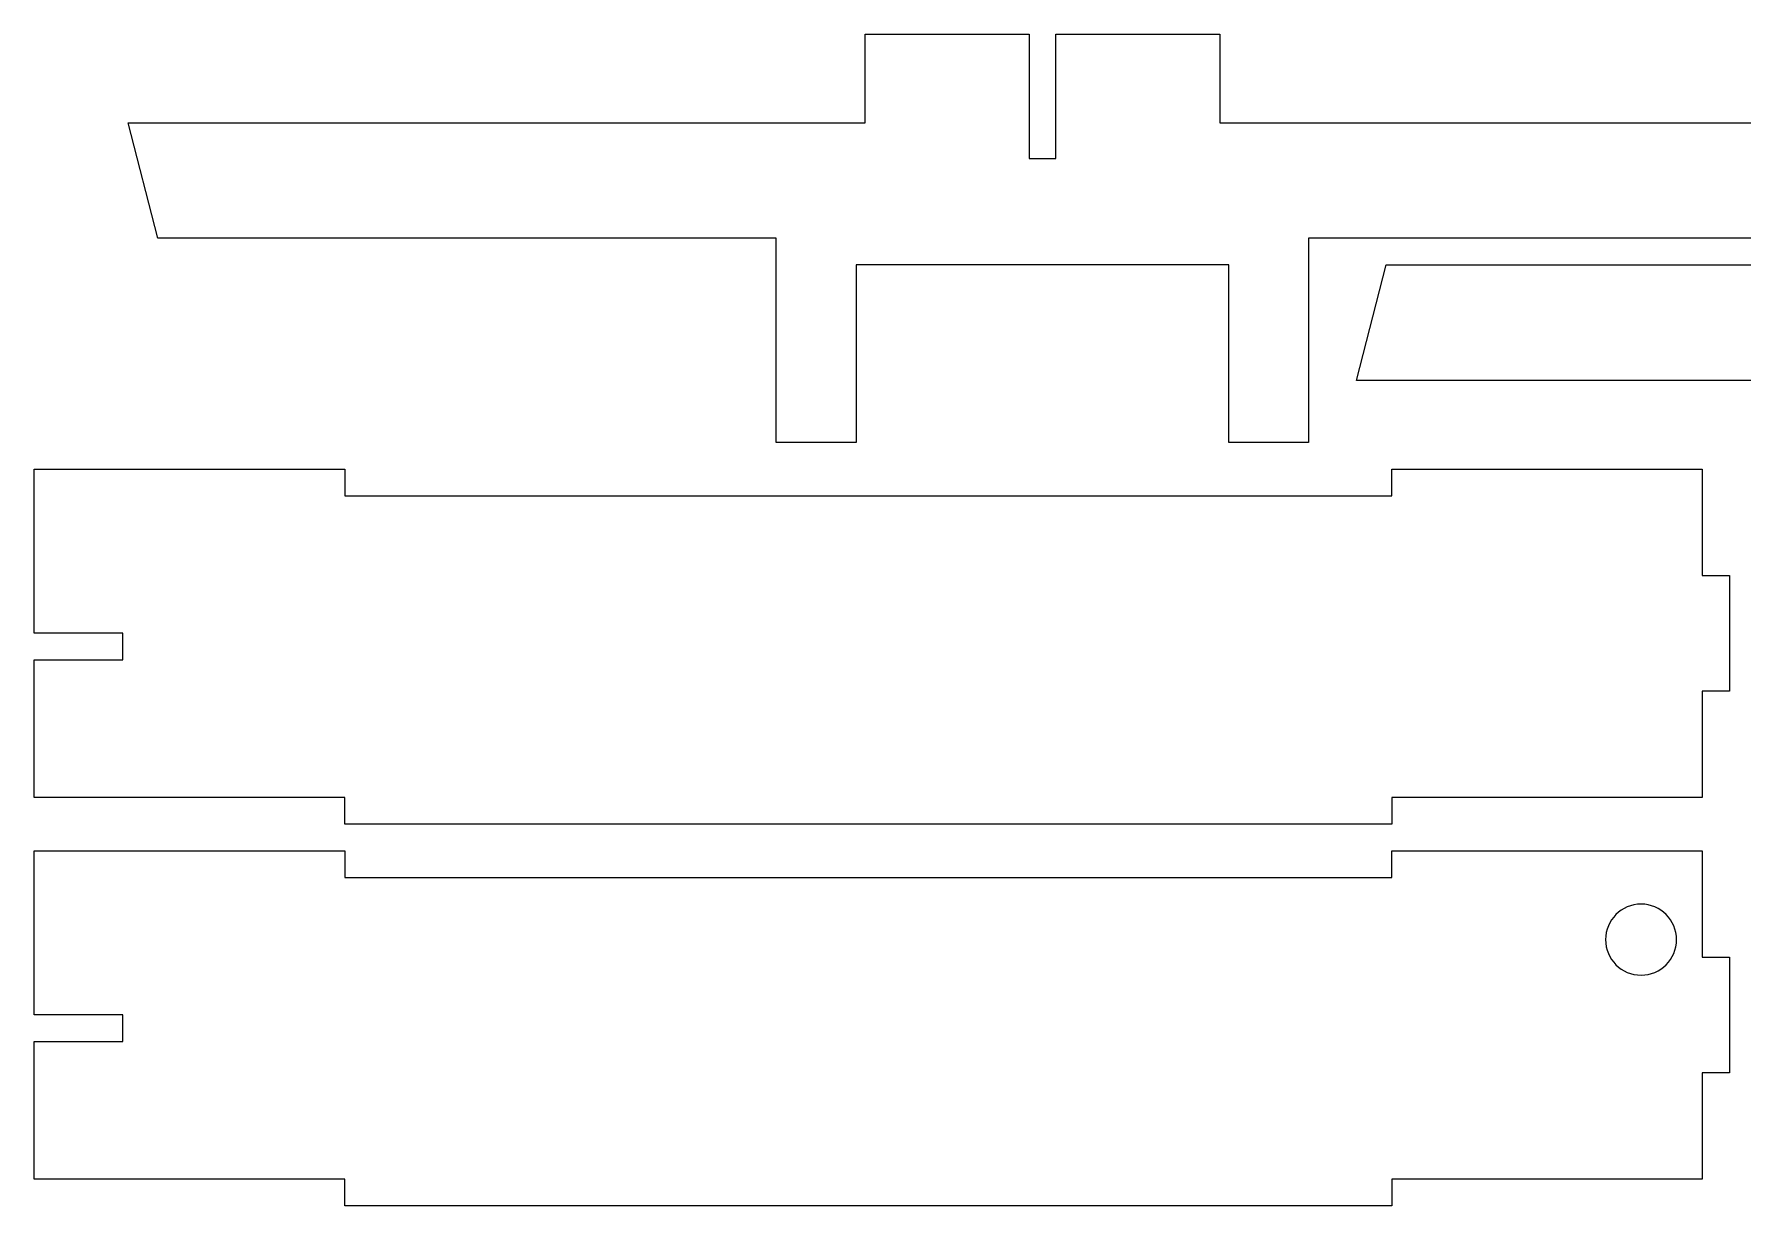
# Model space of a CAD drawing. Header units: millimetres. Extents: x -1461 to 1461, y -777 to 775.
# Drawn here: x -1287.4 to -1094.9, y 266.8 to 398.8 of the extents above; entities that cross this region are included whole.
import ezdxf

# ---------------------------------------------------------------- set-up
doc = ezdxf.new("R2010")
doc.units = ezdxf.units.MM
doc.header["$MEASUREMENT"] = 0
doc.layers.add('Camada 1', color=7, linetype='Continuous')

msp = doc.modelspace()

# ---------------------------------------------------------------- linework, layer by layer
at = {"layer": 'Camada 1', "color": 250, "lineweight": 20}
for points, knots in [([(-1153.7978, 388.8284), (-1153.7978, 388.8284), (-1153.7978, 398.8284), (-1153.7978, 398.8284), (-1153.7978, 398.8284), (-1153.7978, 398.8284), (-1172.2978, 398.8284), (-1172.2978, 398.8284), (-1172.2978, 398.8284), (-1172.2978, 398.8284), (-1172.2978, 384.8284), (-1172.2978, 384.8284), (-1172.2978, 384.8284), (-1172.2978, 384.8284), (-1175.2978, 384.8284), (-1175.2978, 384.8284), (-1175.2978, 384.8284), (-1175.2978, 384.8284), (-1175.2978, 398.8284), (-1175.2978, 398.8284), (-1175.2978, 398.8284), (-1175.2978, 398.8284), (-1193.7978, 398.8284), (-1193.7978, 398.8284), (-1193.7978, 398.8284), (-1193.7978, 398.8284), (-1193.7978, 388.8284), (-1193.7978, 388.8284), (-1193.7978, 388.8284), (-1193.7978, 388.8284), (-1276.8488, 388.8284), (-1276.8488, 388.8284), (-1276.8488, 388.8284), (-1276.8488, 388.8284), (-1273.4941, 375.8284), (-1273.4941, 375.8284), (-1273.4941, 375.8284), (-1273.4941, 375.8284), (-1203.7978, 375.8284), (-1203.7978, 375.8284), (-1203.7978, 375.8284), (-1203.7978, 375.8284), (-1203.7978, 352.8284), (-1203.7978, 352.8284), (-1203.7978, 352.8284), (-1203.7978, 352.8284), (-1194.7978, 352.8284), (-1194.7978, 352.8284), (-1194.7978, 352.8284), (-1194.7978, 352.8284), (-1194.7978, 372.8284), (-1194.7978, 372.8284), (-1194.7978, 372.8284), (-1163.3899, 372.8284), (-1184.2057, 372.8284), (-1152.7978, 372.8284), (-1152.7978, 372.8284), (-1152.7978, 372.8284), (-1152.7978, 352.8284), (-1152.7978, 352.8284), (-1152.7978, 352.8284), (-1152.7978, 352.8284), (-1143.7978, 352.8284), (-1143.7978, 352.8284), (-1143.7978, 352.8284), (-1143.7978, 352.8284), (-1143.7978, 375.8284), (-1143.7978, 375.8284), (-1143.7978, 375.8284), (-1143.7978, 375.8284), (-1074.1015, 375.8284), (-1074.1015, 375.8284), (-1074.1015, 375.8284), (-1074.1015, 375.8284), (-1070.7468, 388.8284), (-1070.7468, 388.8284), (-1070.7468, 388.8284), (-1070.7468, 388.8284), (-1153.7978, 388.8284), (-1153.7978, 388.8284)], [0, 0, 0, 0, 0.04761905, 0.04761905, 0.04761905, 0.04761905, 0.0952381, 0.0952381, 0.0952381, 0.0952381, 0.14285714, 0.14285714, 0.14285714, 0.14285714, 0.19047619, 0.19047619, 0.19047619, 0.19047619, 0.23809524, 0.23809524, 0.23809524, 0.23809524, 0.28571429, 0.28571429, 0.28571429, 0.28571429, 0.33333333, 0.33333333, 0.33333333, 0.33333333, 0.38095238, 0.38095238, 0.38095238, 0.38095238, 0.42857143, 0.42857143, 0.42857143, 0.42857143, 0.47619048, 0.47619048, 0.47619048, 0.47619048, 0.52380952, 0.52380952, 0.52380952, 0.52380952, 0.57142857, 0.57142857, 0.57142857, 0.57142857, 0.61904762, 0.61904762, 0.61904762, 0.61904762, 0.66666667, 0.66666667, 0.66666667, 0.66666667, 0.71428571, 0.71428571, 0.71428571, 0.71428571, 0.76190476, 0.76190476, 0.76190476, 0.76190476, 0.80952381, 0.80952381, 0.80952381, 0.80952381, 0.85714286, 0.85714286, 0.85714286, 0.85714286, 0.9047619, 0.9047619, 0.9047619, 0.9047619, 1, 1, 1, 1]), ([(-1055.3664, 359.8284), (-1055.3664, 359.8284), (-1055.3664, 349.8284), (-1055.3664, 349.8284), (-1055.3664, 349.8284), (-1055.3664, 349.8284), (-1015.3664, 349.8284), (-1015.3664, 349.8284), (-1015.3664, 349.8284), (-1015.3664, 349.8284), (-1015.3664, 359.8284), (-1015.3664, 359.8284), (-1015.3664, 359.8284), (-1015.3664, 359.8284), (-932.3154, 359.8284), (-932.3154, 359.8284), (-932.3154, 359.8284), (-932.3154, 359.8284), (-935.6701, 372.8284), (-935.6701, 372.8284), (-935.6701, 372.8284), (-935.6701, 372.8284), (-1005.3664, 372.8284), (-1005.3664, 372.8284), (-1005.3664, 372.8284), (-1005.3664, 372.8284), (-1005.3664, 395.8284), (-1005.3664, 395.8284), (-1005.3664, 395.8284), (-1005.3664, 395.8284), (-1014.3664, 395.8284), (-1014.3664, 395.8284), (-1014.3664, 395.8284), (-1014.3664, 395.8284), (-1014.3664, 375.8284), (-1014.3664, 375.8284), (-1014.3664, 375.8284), (-1014.3664, 375.8284), (-1033.8664, 375.8284), (-1033.8664, 375.8284), (-1033.8664, 375.8284), (-1033.8664, 375.8284), (-1033.8664, 363.8284), (-1033.8664, 363.8284), (-1033.8664, 363.8284), (-1033.8664, 363.8284), (-1036.8664, 363.8284), (-1036.8664, 363.8284), (-1036.8664, 363.8284), (-1036.8664, 363.8284), (-1036.8664, 375.8284), (-1036.8664, 375.8284), (-1036.8664, 375.8284), (-1036.8664, 375.8284), (-1056.3664, 375.8284), (-1056.3664, 375.8284), (-1056.3664, 375.8284), (-1056.3664, 375.8284), (-1056.3664, 395.8284), (-1056.3664, 395.8284), (-1056.3664, 395.8284), (-1056.3664, 395.8284), (-1065.3664, 395.8284), (-1065.3664, 395.8284), (-1065.3664, 395.8284), (-1065.3664, 395.8284), (-1065.3664, 372.8284), (-1065.3664, 372.8284), (-1065.3664, 372.8284), (-1065.3664, 372.8284), (-1135.0627, 372.8284), (-1135.0627, 372.8284), (-1135.0627, 372.8284), (-1135.0627, 372.8284), (-1138.4174, 359.8284), (-1138.4174, 359.8284), (-1138.4174, 359.8284), (-1138.4174, 359.8284), (-1055.3664, 359.8284), (-1055.3664, 359.8284)], [0, 0, 0, 0, 0.04761905, 0.04761905, 0.04761905, 0.04761905, 0.0952381, 0.0952381, 0.0952381, 0.0952381, 0.14285714, 0.14285714, 0.14285714, 0.14285714, 0.19047619, 0.19047619, 0.19047619, 0.19047619, 0.23809524, 0.23809524, 0.23809524, 0.23809524, 0.28571429, 0.28571429, 0.28571429, 0.28571429, 0.33333333, 0.33333333, 0.33333333, 0.33333333, 0.38095238, 0.38095238, 0.38095238, 0.38095238, 0.42857143, 0.42857143, 0.42857143, 0.42857143, 0.47619048, 0.47619048, 0.47619048, 0.47619048, 0.52380952, 0.52380952, 0.52380952, 0.52380952, 0.57142857, 0.57142857, 0.57142857, 0.57142857, 0.61904762, 0.61904762, 0.61904762, 0.61904762, 0.66666667, 0.66666667, 0.66666667, 0.66666667, 0.71428571, 0.71428571, 0.71428571, 0.71428571, 0.76190476, 0.76190476, 0.76190476, 0.76190476, 0.80952381, 0.80952381, 0.80952381, 0.80952381, 0.85714286, 0.85714286, 0.85714286, 0.85714286, 0.9047619, 0.9047619, 0.9047619, 0.9047619, 1, 1, 1, 1]), ([(-1287.4338, 312.8284), (-1287.4338, 312.8284), (-1252.4338, 312.8284), (-1252.4338, 312.8284), (-1252.4338, 312.8284), (-1252.4338, 312.8284), (-1252.4338, 309.8284), (-1252.4338, 309.8284), (-1252.4338, 309.8284), (-1252.4338, 309.8284), (-1134.434, 309.8284), (-1134.434, 309.8284), (-1134.434, 309.8284), (-1134.434, 309.8284), (-1134.434, 312.8284), (-1134.434, 312.8284), (-1134.434, 312.8284), (-1134.434, 312.8284), (-1099.434, 312.8284), (-1099.434, 312.8284), (-1099.434, 312.8284), (-1099.434, 312.8284), (-1099.434, 324.8284), (-1099.434, 324.8284), (-1099.434, 324.8284), (-1099.434, 324.8284), (-1096.3664, 324.8284), (-1096.3664, 324.8284), (-1096.3664, 324.8284), (-1096.3664, 324.8284), (-1096.3664, 337.8284), (-1096.3664, 337.8284), (-1096.3664, 337.8284), (-1096.3664, 337.8284), (-1099.434, 337.8284), (-1099.434, 337.8284), (-1099.434, 337.8284), (-1099.434, 337.8284), (-1099.434, 349.8284), (-1099.434, 349.8284), (-1099.434, 349.8284), (-1099.434, 349.8284), (-1134.434, 349.8284), (-1134.434, 349.8284), (-1134.434, 349.8284), (-1134.434, 349.8284), (-1134.434, 346.8284), (-1134.434, 346.8284), (-1134.434, 346.8284), (-1134.434, 346.8284), (-1252.4338, 346.8284), (-1252.4338, 346.8284), (-1252.4338, 346.8284), (-1252.4338, 346.8284), (-1252.4338, 349.8284), (-1252.4338, 349.8284), (-1252.4338, 349.8284), (-1252.4338, 349.8284), (-1287.4338, 349.8284), (-1287.4338, 349.8284), (-1287.4338, 349.8284), (-1287.4338, 349.8284), (-1287.4338, 331.3284), (-1287.4338, 331.3284), (-1287.4338, 331.3284), (-1287.4338, 331.3284), (-1277.4338, 331.3284), (-1277.4338, 331.3284), (-1277.4338, 331.3284), (-1277.4338, 331.3284), (-1277.4338, 328.3284), (-1277.4338, 328.3284), (-1277.4338, 328.3284), (-1277.4338, 328.3284), (-1287.4338, 328.3284), (-1287.4338, 328.3284), (-1287.4338, 328.3284), (-1287.4338, 328.3284), (-1287.4338, 312.8284), (-1287.4338, 312.8284)], [0, 0, 0, 0, 0.04761905, 0.04761905, 0.04761905, 0.04761905, 0.0952381, 0.0952381, 0.0952381, 0.0952381, 0.14285714, 0.14285714, 0.14285714, 0.14285714, 0.19047619, 0.19047619, 0.19047619, 0.19047619, 0.23809524, 0.23809524, 0.23809524, 0.23809524, 0.28571429, 0.28571429, 0.28571429, 0.28571429, 0.33333333, 0.33333333, 0.33333333, 0.33333333, 0.38095238, 0.38095238, 0.38095238, 0.38095238, 0.42857143, 0.42857143, 0.42857143, 0.42857143, 0.47619048, 0.47619048, 0.47619048, 0.47619048, 0.52380952, 0.52380952, 0.52380952, 0.52380952, 0.57142857, 0.57142857, 0.57142857, 0.57142857, 0.61904762, 0.61904762, 0.61904762, 0.61904762, 0.66666667, 0.66666667, 0.66666667, 0.66666667, 0.71428571, 0.71428571, 0.71428571, 0.71428571, 0.76190476, 0.76190476, 0.76190476, 0.76190476, 0.80952381, 0.80952381, 0.80952381, 0.80952381, 0.85714286, 0.85714286, 0.85714286, 0.85714286, 0.9047619, 0.9047619, 0.9047619, 0.9047619, 1, 1, 1, 1]), ([(-1287.4338, 269.8284), (-1287.4338, 269.8284), (-1252.4338, 269.8284), (-1252.4338, 269.8284), (-1252.4338, 269.8284), (-1252.4338, 269.8284), (-1252.4338, 266.8284), (-1252.4338, 266.8284), (-1252.4338, 266.8284), (-1252.4338, 266.8284), (-1134.434, 266.8284), (-1134.434, 266.8284), (-1134.434, 266.8284), (-1134.434, 266.8284), (-1134.434, 269.8284), (-1134.434, 269.8284), (-1134.434, 269.8284), (-1134.434, 269.8284), (-1099.434, 269.8284), (-1099.434, 269.8284), (-1099.434, 269.8284), (-1099.434, 269.8284), (-1099.434, 281.8284), (-1099.434, 281.8284), (-1099.434, 281.8284), (-1099.434, 281.8284), (-1096.3664, 281.8284), (-1096.3664, 281.8284), (-1096.3664, 281.8284), (-1096.3664, 281.8284), (-1096.3664, 294.8284), (-1096.3664, 294.8284), (-1096.3664, 294.8284), (-1096.3664, 294.8284), (-1099.434, 294.8284), (-1099.434, 294.8284), (-1099.434, 294.8284), (-1099.434, 294.8284), (-1099.434, 306.8284), (-1099.434, 306.8284), (-1099.434, 306.8284), (-1099.434, 306.8284), (-1134.434, 306.8284), (-1134.434, 306.8284), (-1134.434, 306.8284), (-1134.434, 306.8284), (-1134.434, 303.8284), (-1134.434, 303.8284), (-1134.434, 303.8284), (-1134.434, 303.8284), (-1252.4338, 303.8284), (-1252.4338, 303.8284), (-1252.4338, 303.8284), (-1252.4338, 303.8284), (-1252.4338, 306.8284), (-1252.4338, 306.8284), (-1252.4338, 306.8284), (-1252.4338, 306.8284), (-1287.4338, 306.8284), (-1287.4338, 306.8284), (-1287.4338, 306.8284), (-1287.4338, 306.8284), (-1287.4338, 288.3284), (-1287.4338, 288.3284), (-1287.4338, 288.3284), (-1287.4338, 288.3284), (-1277.4338, 288.3284), (-1277.4338, 288.3284), (-1277.4338, 288.3284), (-1277.4338, 288.3284), (-1277.4338, 285.3284), (-1277.4338, 285.3284), (-1277.4338, 285.3284), (-1277.4338, 285.3284), (-1287.4338, 285.3284), (-1287.4338, 285.3284), (-1287.4338, 285.3284), (-1287.4338, 285.3284), (-1287.4338, 269.8284), (-1287.4338, 269.8284)], [0, 0, 0, 0, 0.04761905, 0.04761905, 0.04761905, 0.04761905, 0.0952381, 0.0952381, 0.0952381, 0.0952381, 0.14285714, 0.14285714, 0.14285714, 0.14285714, 0.19047619, 0.19047619, 0.19047619, 0.19047619, 0.23809524, 0.23809524, 0.23809524, 0.23809524, 0.28571429, 0.28571429, 0.28571429, 0.28571429, 0.33333333, 0.33333333, 0.33333333, 0.33333333, 0.38095238, 0.38095238, 0.38095238, 0.38095238, 0.42857143, 0.42857143, 0.42857143, 0.42857143, 0.47619048, 0.47619048, 0.47619048, 0.47619048, 0.52380952, 0.52380952, 0.52380952, 0.52380952, 0.57142857, 0.57142857, 0.57142857, 0.57142857, 0.61904762, 0.61904762, 0.61904762, 0.61904762, 0.66666667, 0.66666667, 0.66666667, 0.66666667, 0.71428571, 0.71428571, 0.71428571, 0.71428571, 0.76190476, 0.76190476, 0.76190476, 0.76190476, 0.80952381, 0.80952381, 0.80952381, 0.80952381, 0.85714286, 0.85714286, 0.85714286, 0.85714286, 0.9047619, 0.9047619, 0.9047619, 0.9047619, 1, 1, 1, 1]), ([(-1106.3328, 292.8153), (-1108.542, 292.8153), (-1110.3329, 294.6062), (-1110.3329, 296.8153), (-1110.3329, 296.8153), (-1110.3329, 299.0244), (-1108.542, 300.8153), (-1106.3328, 300.8153), (-1106.3328, 300.8153), (-1104.1237, 300.8153), (-1102.3328, 299.0244), (-1102.3329, 296.8153), (-1102.3329, 296.8153), (-1102.3329, 294.6062), (-1104.1237, 292.8153), (-1106.3328, 292.8153)], [0, 0, 0, 0, 0.2, 0.2, 0.2, 0.2, 0.4, 0.4, 0.4, 0.4, 0.6, 0.6, 0.6, 0.6, 1, 1, 1, 1])]:
    msp.add_open_spline(points, degree=3, knots=knots, dxfattribs=at)

doc.saveas('drawing.dxf')
